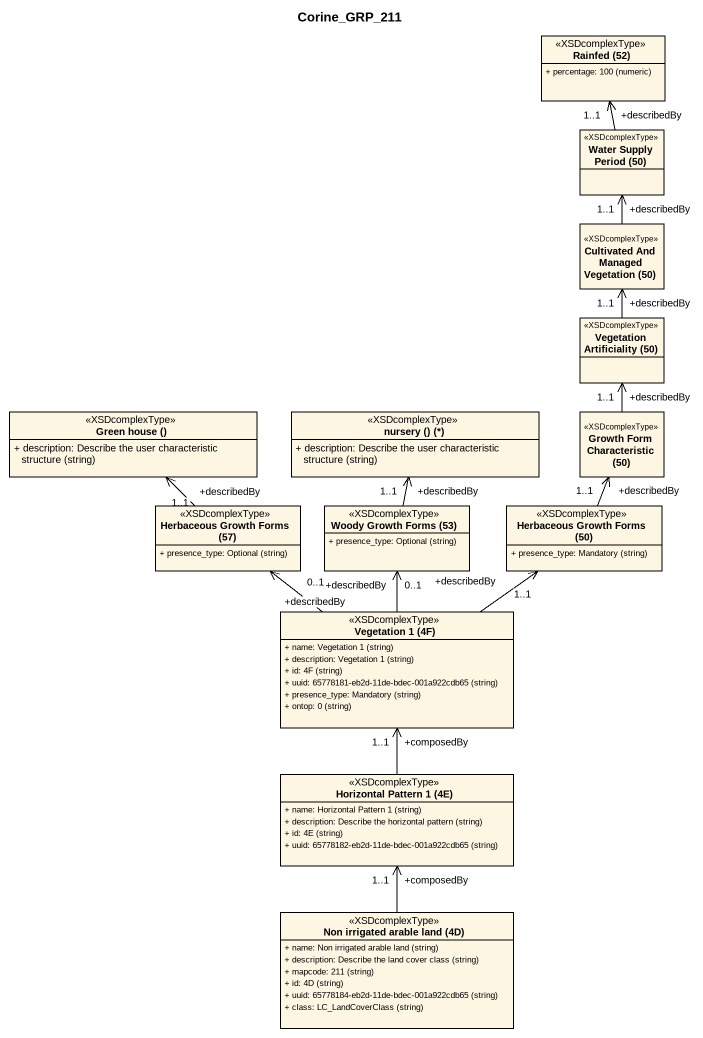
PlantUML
@startuml
title Corine_GRP_211
hide circle
hide empty members
skinparam classAttributeIconSize 0
class "Rainfed (52)" as Rainfed_52 <<XSDcomplexType>> {
  {field} + percentage: 100 (numeric)
}
class "Water Supply Period (50)" as Water_Supply_Period_50 <<XSDcomplexType>>
class "Cultivated And Managed Vegetation (50)" as Cultivated_And_Managed <<XSDcomplexType>>
class "Vegetation Artificiality (50)" as Vegetation_Artificiality_50 <<XSDcomplexType>>
class "Green house ()" as Green_house <<XSDcomplexType>> {
  {field} + description: Describe the user characteristic structure (string)
}
class "nursery () (*)" as nursery <<XSDcomplexType>> {
  {field} + description: Describe the user characteristic structure (string)
}
class "Growth Form Characteristic (50)" as Growth_Form_Characteristic <<XSDcomplexType>>
class "Herbaceous Growth Forms (57)" as Herbaceous_Growth_Forms_57 <<XSDcomplexType>> {
  {field} + presence_type: Optional (string)
}
class "Woody Growth Forms (53)" as Woody_Growth_Forms_53 <<XSDcomplexType>> {
  {field} + presence_type: Optional (string)
}
class "Herbaceous Growth Forms (50)" as Herbaceous_Growth_Forms_50 <<XSDcomplexType>> {
  {field} + presence_type: Mandatory (string)
}
class "Vegetation 1 (4F)" as Vegetation_1_4F <<XSDcomplexType>> {
  {field} + name: Vegetation 1 (string)
  {field} + description: Vegetation 1 (string)
  {field} + id: 4F (string)
  {field} + uuid: 65778181-eb2d-11de-bdec-001a922cdb65 (string)
  {field} + presence_type: Mandatory (string)
  {field} + ontop: 0 (string)
}
class "Horizontal Pattern 1 (4E)" as Horizontal_Pattern_1_4E <<XSDcomplexType>> {
  {field} + name: Horizontal Pattern 1 (string)
  {field} + description: Describe the horizontal pattern (string)
  {field} + id: 4E (string)
  {field} + uuid: 65778182-eb2d-11de-bdec-001a922cdb65 (string)
}
class "Non irrigated arable land (4D)" as Non_irrigated_arable_land_4D <<XSDcomplexType>> {
  {field} + name: Non irrigated arable land (string)
  {field} + description: Describe the land cover class (string)
  {field} + mapcode: 211 (string)
  {field} + id: 4D (string)
  {field} + uuid: 65778184-eb2d-11de-bdec-001a922cdb65 (string)
  {field} + class: LC_LandCoverClass (string)
}
Water_Supply_Period_50 -up-> "+describedBy\n1..1" Rainfed_52
Cultivated_And_Managed -up-> "+describedBy\n1..1" Water_Supply_Period_50
Vegetation_Artificiality_50 -up-> "+describedBy\n1..1" Cultivated_And_Managed
Growth_Form_Characteristic -up-> "+describedBy\n1..1" Vegetation_Artificiality_50
Herbaceous_Growth_Forms_57 -up-> "+describedBy\n1..1" Green_house
Woody_Growth_Forms_53 -up-> "+describedBy\n1..1" nursery
Herbaceous_Growth_Forms_50 -up-> "+describedBy\n1..1" Growth_Form_Characteristic
Vegetation_1_4F -up-> "+describedBy\n0..1" Herbaceous_Growth_Forms_57
Vegetation_1_4F -up-> "+describedBy\n0..1" Woody_Growth_Forms_53
Vegetation_1_4F -up-> "+describedBy\n1..1" Herbaceous_Growth_Forms_50
Horizontal_Pattern_1_4E -up-> "+composedBy\n1..1" Vegetation_1_4F
Non_irrigated_arable_land_4D -up-> "+composedBy\n1..1" Horizontal_Pattern_1_4E
@enduml
